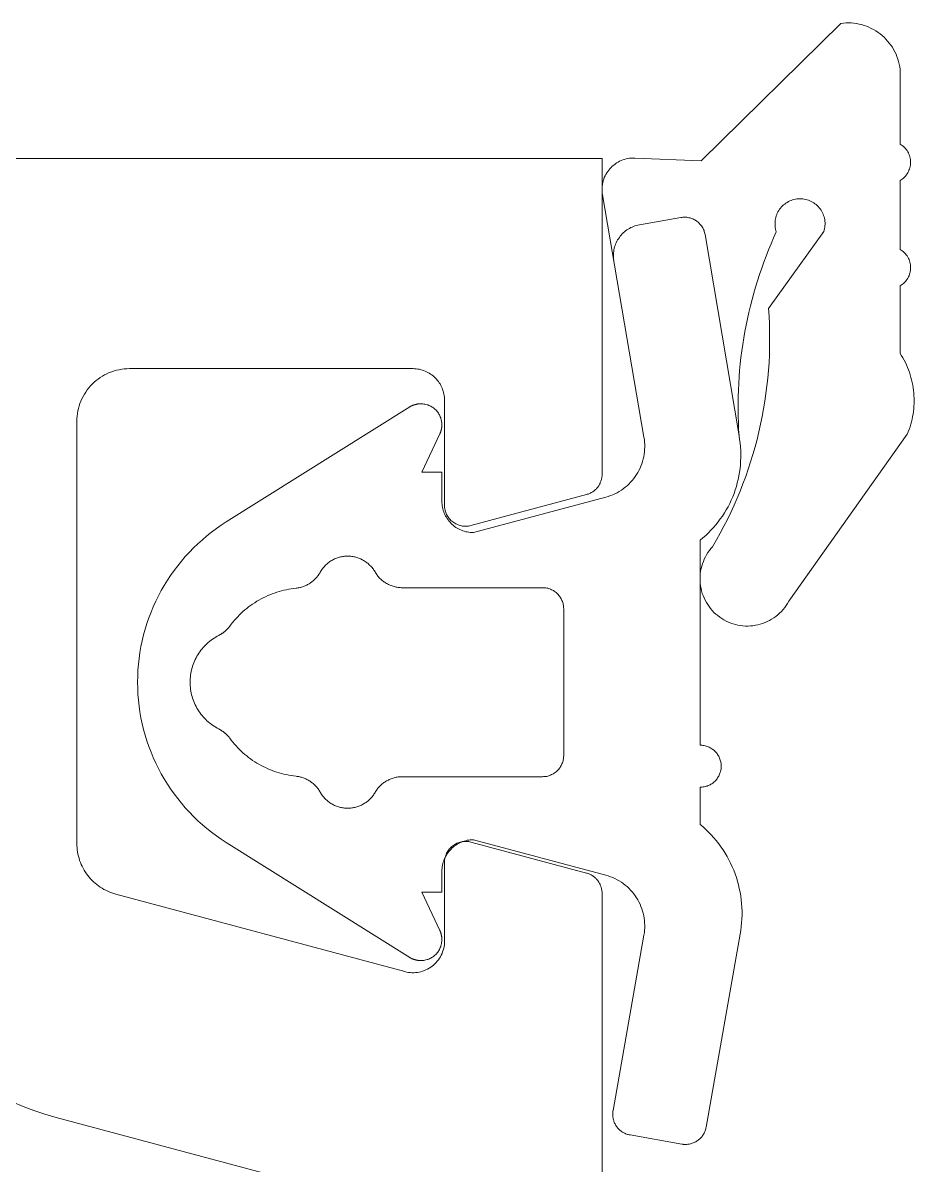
# Model space of a CAD drawing. Header units: metres. Extents: x 1838950 to 1842843, y 5171318 to 5174224.
# Drawn here: x 1841251.08089 to 1841251.08938, y 5171396.36591 to 5171396.37678 of the extents above; entities that cross this region are included whole.
import ezdxf

# ---------------------------------------------------------------- set-up
doc = ezdxf.new("R2010")
doc.units = ezdxf.units.M
doc.header["$LTSCALE"] = 0.0254
doc.layers.add('00 CHAZAL Coupe A.5', color=7, linetype='Continuous', lineweight=18)

# ---------------------------------------------------------------- blocks, each defined once
blk = doc.blocks.new('Groupe-1802-1')
at = {"layer": '00 CHAZAL Coupe A.5', "color": 9, "linetype": 'Continuous', "lineweight": 5, "true_color": 0xbbbbbb, "flags": 128}
for points in [[(1841251.088515, 5171396.374794), (1841251.08799, 5171396.374062), (1841251.087994, 5171396.373988), (1841251.087998, 5171396.373914), (1841251.088, 5171396.37384), (1841251.088, 5171396.373766), (1841251.087999, 5171396.373692), (1841251.087997, 5171396.373618), (1841251.087994, 5171396.373544), (1841251.087988, 5171396.373471), (1841251.087982, 5171396.373397), (1841251.087974, 5171396.373323), (1841251.087965, 5171396.37325), (1841251.087954, 5171396.373177), (1841251.087942, 5171396.373104), (1841251.087929, 5171396.373031), (1841251.087914, 5171396.372959), (1841251.087898, 5171396.372887), (1841251.08788, 5171396.372815), (1841251.087861, 5171396.372743), (1841251.087841, 5171396.372672), (1841251.087819, 5171396.372601), (1841251.087796, 5171396.372531), (1841251.087772, 5171396.372461), (1841251.087746, 5171396.372392), (1841251.087719, 5171396.372323), (1841251.087691, 5171396.372255), (1841251.087661, 5171396.372187), (1841251.08763, 5171396.37212), (1841251.087598, 5171396.372053), (1841251.087565, 5171396.371987), (1841251.08753, 5171396.371922), (1841251.087494, 5171396.371857), (1841251.087457, 5171396.371793), (1841251.087441, 5171396.371775), (1841251.087426, 5171396.371757), (1841251.087413, 5171396.371737), (1841251.0874, 5171396.371717), (1841251.087388, 5171396.371696), (1841251.087378, 5171396.371675), (1841251.087369, 5171396.371653), (1841251.08736, 5171396.371631), (1841251.087353, 5171396.371608), (1841251.087348, 5171396.371585), (1841251.087343, 5171396.371561), (1841251.08734, 5171396.371538), (1841251.087338, 5171396.371514), (1841251.087337, 5171396.37149), (1841251.087338, 5171396.371466), (1841251.087339, 5171396.371442), (1841251.087342, 5171396.371419), (1841251.087347, 5171396.371395), (1841251.087352, 5171396.371372), (1841251.087359, 5171396.371349), (1841251.087367, 5171396.371327), (1841251.087376, 5171396.371305), (1841251.087386, 5171396.371283), (1841251.087398, 5171396.371262), (1841251.08741, 5171396.371242), (1841251.087424, 5171396.371223), (1841251.087438, 5171396.371204), (1841251.087454, 5171396.371186), (1841251.08747, 5171396.371168), (1841251.087488, 5171396.371152), (1841251.087506, 5171396.371137), (1841251.087525, 5171396.371122), (1841251.087544, 5171396.371109), (1841251.087565, 5171396.371097), (1841251.087586, 5171396.371085), (1841251.087607, 5171396.371075), (1841251.08763, 5171396.371066), (1841251.087652, 5171396.371059), (1841251.087675, 5171396.371052), (1841251.087698, 5171396.371047), (1841251.087722, 5171396.371043), (1841251.087745, 5171396.37104), (1841251.087769, 5171396.371038), (1841251.087793, 5171396.371038), (1841251.087817, 5171396.371039), (1841251.08784, 5171396.371041), (1841251.087864, 5171396.371045), (1841251.087887, 5171396.371049), (1841251.087911, 5171396.371055), (1841251.087933, 5171396.371062), (1841251.087956, 5171396.371071), (1841251.087977, 5171396.37108), (1841251.087999, 5171396.371091), (1841251.088019, 5171396.371103), (1841251.08804, 5171396.371115), (1841251.088059, 5171396.371129), (1841251.088077, 5171396.371144), (1841251.088095, 5171396.37116), (1841251.088112, 5171396.371177), (1841251.088128, 5171396.371194), (1841251.088143, 5171396.371213), (1841251.088157, 5171396.371232), (1841251.08817, 5171396.371252), (1841251.088182, 5171396.371273), (1841251.08931, 5171396.372863), (1841251.08932, 5171396.372887), (1841251.089329, 5171396.37291), (1841251.089337, 5171396.372934), (1841251.089344, 5171396.372958), (1841251.089351, 5171396.372982), (1841251.089356, 5171396.373007), (1841251.089361, 5171396.373031), (1841251.089366, 5171396.373056), (1841251.089369, 5171396.373081), (1841251.089372, 5171396.373106), (1841251.089374, 5171396.373131), (1841251.089375, 5171396.373156), (1841251.089376, 5171396.373181), (1841251.089375, 5171396.373206), (1841251.089374, 5171396.373232), (1841251.089373, 5171396.373257), (1841251.08937, 5171396.373282), (1841251.089367, 5171396.373306), (1841251.089362, 5171396.373331), (1841251.089357, 5171396.373356), (1841251.089352, 5171396.37338), (1841251.089345, 5171396.373405), (1841251.089338, 5171396.373429), (1841251.08933, 5171396.373453), (1841251.089322, 5171396.373476), (1841251.089312, 5171396.3735), (1841251.089302, 5171396.373523), (1841251.089292, 5171396.373545), (1841251.08928, 5171396.373568), (1841251.089268, 5171396.37359), (1841251.089255, 5171396.373611), (1841251.089242, 5171396.373633), (1841251.089242, 5171396.374277), (1841251.089253, 5171396.374284), (1841251.089264, 5171396.374291), (1841251.089274, 5171396.374299), (1841251.089283, 5171396.374308), (1841251.089292, 5171396.374318), (1841251.0893, 5171396.374328), (1841251.089308, 5171396.374339), (1841251.089315, 5171396.37435), (1841251.089321, 5171396.374361), (1841251.089327, 5171396.374373), (1841251.089331, 5171396.374386), (1841251.089335, 5171396.374398), (1841251.089338, 5171396.374411), (1841251.08934, 5171396.374424), (1841251.089341, 5171396.374437), (1841251.089342, 5171396.37445), (1841251.089341, 5171396.374463), (1841251.08934, 5171396.374476), (1841251.089338, 5171396.374489), (1841251.089335, 5171396.374502), (1841251.089331, 5171396.374514), (1841251.089327, 5171396.374526), (1841251.089321, 5171396.374538), (1841251.089315, 5171396.37455), (1841251.089308, 5171396.374561), (1841251.0893, 5171396.374572), (1841251.089292, 5171396.374582), (1841251.089283, 5171396.374591), (1841251.089274, 5171396.3746), (1841251.089263, 5171396.374609), (1841251.089253, 5171396.374616), (1841251.089242, 5171396.374623), (1841251.089242, 5171396.375279), (1841251.089253, 5171396.375286), (1841251.089263, 5171396.375293), (1841251.089274, 5171396.375302), (1841251.089283, 5171396.375311), (1841251.089292, 5171396.37532), (1841251.0893, 5171396.37533), (1841251.089308, 5171396.375341), (1841251.089315, 5171396.375352), (1841251.089321, 5171396.375364), (1841251.089326, 5171396.375376), (1841251.089331, 5171396.375388), (1841251.089335, 5171396.3754), (1841251.089338, 5171396.375413), (1841251.08934, 5171396.375426), (1841251.089341, 5171396.375439), (1841251.089342, 5171396.375452), (1841251.089341, 5171396.375465), (1841251.08934, 5171396.375478), (1841251.089338, 5171396.375491), (1841251.089335, 5171396.375504), (1841251.089331, 5171396.375516), (1841251.089326, 5171396.375529), (1841251.089321, 5171396.375541), (1841251.089315, 5171396.375552), (1841251.089308, 5171396.375563), (1841251.0893, 5171396.375574), (1841251.089292, 5171396.375584), (1841251.089283, 5171396.375594), (1841251.089273, 5171396.375603), (1841251.089263, 5171396.375611), (1841251.089253, 5171396.375618), (1841251.089242, 5171396.375625), (1841251.089241, 5171396.376338), (1841251.089238, 5171396.376362), (1841251.089233, 5171396.376387), (1841251.089227, 5171396.376411), (1841251.08922, 5171396.376435), (1841251.089212, 5171396.376458), (1841251.089203, 5171396.376481), (1841251.089192, 5171396.376503), (1841251.08918, 5171396.376525), (1841251.089168, 5171396.376547), (1841251.089154, 5171396.376567), (1841251.089139, 5171396.376587), (1841251.089123, 5171396.376606), (1841251.089107, 5171396.376625), (1841251.089089, 5171396.376642), (1841251.089071, 5171396.376659), (1841251.089052, 5171396.376675), (1841251.089032, 5171396.376689), (1841251.089011, 5171396.376703), (1841251.08899, 5171396.376716), (1841251.088968, 5171396.376727), (1841251.088945, 5171396.376738), (1841251.088922, 5171396.376747), (1841251.088899, 5171396.376755), (1841251.088875, 5171396.376763), (1841251.088851, 5171396.376768), (1841251.088827, 5171396.376773), (1841251.088802, 5171396.376776), (1841251.088777, 5171396.376779), (1841251.088753, 5171396.37678), (1841251.088728, 5171396.376779), (1841251.088703, 5171396.376778), (1841251.088678, 5171396.376775), (1841251.087348, 5171396.375466), (1841251.086717, 5171396.375493), (1841251.0867, 5171396.375493), (1841251.086683, 5171396.375492), (1841251.086667, 5171396.375491), (1841251.08665, 5171396.375488), (1841251.086634, 5171396.375485), (1841251.086618, 5171396.37548), (1841251.086602, 5171396.375475), (1841251.086586, 5171396.375469), (1841251.086571, 5171396.375462), (1841251.086557, 5171396.375454), (1841251.086542, 5171396.375446), (1841251.086528, 5171396.375436), (1841251.086515, 5171396.375426), (1841251.086502, 5171396.375415), (1841251.08649, 5171396.375404), (1841251.086479, 5171396.375391), (1841251.086468, 5171396.375378), (1841251.086458, 5171396.375365), (1841251.086449, 5171396.375351), (1841251.086441, 5171396.375337), (1841251.086433, 5171396.375322), (1841251.086426, 5171396.375306), (1841251.086421, 5171396.375291), (1841251.086416, 5171396.375275), (1841251.086411, 5171396.375259), (1841251.086408, 5171396.375242), (1841251.086406, 5171396.375226), (1841251.086405, 5171396.375209), (1841251.086404, 5171396.375192), (1841251.086405, 5171396.375176), (1841251.086406, 5171396.375159), (1841251.086409, 5171396.375142), (1841251.086803, 5171396.372835), (1841251.086807, 5171396.372812), (1841251.086809, 5171396.372789), (1841251.086811, 5171396.372765), (1841251.086811, 5171396.372742), (1841251.08681, 5171396.372719), (1841251.086808, 5171396.372696), (1841251.086805, 5171396.372673), (1841251.086801, 5171396.37265), (1841251.086796, 5171396.372628), (1841251.08679, 5171396.372605), (1841251.086783, 5171396.372583), (1841251.086775, 5171396.372561), (1841251.086766, 5171396.37254), (1841251.086756, 5171396.372519), (1841251.086745, 5171396.372499), (1841251.086733, 5171396.372479), (1841251.08672, 5171396.37246), (1841251.086706, 5171396.372441), (1841251.086691, 5171396.372423), (1841251.086676, 5171396.372406), (1841251.08666, 5171396.372389), (1841251.086643, 5171396.372374), (1841251.086625, 5171396.372359), (1841251.086607, 5171396.372344), (1841251.086588, 5171396.372331), (1841251.086568, 5171396.372319), (1841251.086548, 5171396.372307), (1841251.086527, 5171396.372297), (1841251.086506, 5171396.372287), (1841251.086484, 5171396.372279), (1841251.086463, 5171396.372271), (1841251.08644, 5171396.372265), (1841251.085179, 5171396.371927), (1841251.085165, 5171396.371927), (1841251.08515, 5171396.371928), (1841251.085135, 5171396.37193), (1841251.085121, 5171396.371933), (1841251.085107, 5171396.371936), (1841251.085092, 5171396.37194), (1841251.085078, 5171396.371944), (1841251.085065, 5171396.37195), (1841251.085051, 5171396.371956), (1841251.085038, 5171396.371962), (1841251.085025, 5171396.37197), (1841251.085013, 5171396.371977), (1841251.085001, 5171396.371986), (1841251.084989, 5171396.371995), (1841251.084978, 5171396.372005), (1841251.084967, 5171396.372015), (1841251.084957, 5171396.372025), (1841251.084948, 5171396.372037), (1841251.084939, 5171396.372048), (1841251.08493, 5171396.37206), (1841251.084922, 5171396.372073), (1841251.084915, 5171396.372085), (1841251.084908, 5171396.372099), (1841251.084902, 5171396.372112), (1841251.084897, 5171396.372126), (1841251.084892, 5171396.37214), (1841251.084888, 5171396.372154), (1841251.084885, 5171396.372168), (1841251.084883, 5171396.372183), (1841251.084881, 5171396.372198), (1841251.08488, 5171396.372212), (1841251.084879, 5171396.372227), (1841251.084879, 5171396.372503), (1841251.08469, 5171396.372503), (1841251.084861, 5171396.372869), (1841251.084862, 5171396.372871), (1841251.084863, 5171396.372874), (1841251.084864, 5171396.372876), (1841251.084865, 5171396.372879), (1841251.084866, 5171396.372881), (1841251.084867, 5171396.372884), (1841251.084868, 5171396.372887), (1841251.084869, 5171396.372889), (1841251.08487, 5171396.372892), (1841251.084871, 5171396.372894), (1841251.084871, 5171396.372897), (1841251.084872, 5171396.3729), (1841251.084873, 5171396.372902), (1841251.084873, 5171396.372905), (1841251.084874, 5171396.372908), (1841251.084875, 5171396.37291), (1841251.084875, 5171396.372913), (1841251.084876, 5171396.372916), (1841251.084876, 5171396.372918), (1841251.084877, 5171396.372921), (1841251.084877, 5171396.372924), (1841251.084878, 5171396.372926), (1841251.084878, 5171396.372929), (1841251.084878, 5171396.372932), (1841251.084879, 5171396.372934), (1841251.084879, 5171396.372937), (1841251.084879, 5171396.37294), (1841251.084879, 5171396.372943), (1841251.084879, 5171396.372945), (1841251.084879, 5171396.372948), (1841251.084879, 5171396.372951), (1841251.084879, 5171396.372953), (1841251.084879, 5171396.372963), (1841251.084879, 5171396.372973), (1841251.084877, 5171396.372983), (1841251.084876, 5171396.372992), (1841251.084873, 5171396.373002), (1841251.084871, 5171396.373012), (1841251.084868, 5171396.373021), (1841251.084864, 5171396.37303), (1841251.08486, 5171396.373039), (1841251.084856, 5171396.373048), (1841251.084851, 5171396.373056), (1841251.084846, 5171396.373065), (1841251.08484, 5171396.373073), (1841251.084834, 5171396.37308), (1841251.084828, 5171396.373088), (1841251.084821, 5171396.373095), (1841251.084814, 5171396.373102), (1841251.084806, 5171396.373108), (1841251.084799, 5171396.373114), (1841251.084791, 5171396.37312), (1841251.084782, 5171396.373125), (1841251.084774, 5171396.37313), (1841251.084765, 5171396.373134), (1841251.084756, 5171396.373138), (1841251.084747, 5171396.373142), (1841251.084738, 5171396.373145), (1841251.084728, 5171396.373147), (1841251.084718, 5171396.37315), (1841251.084709, 5171396.373151), (1841251.084699, 5171396.373153), (1841251.084689, 5171396.373153), (1841251.084679, 5171396.373153), (1841251.084676, 5171396.373153), (1841251.084672, 5171396.373153), (1841251.084669, 5171396.373153), (1841251.084665, 5171396.373153), (1841251.084662, 5171396.373153), (1841251.084659, 5171396.373152), (1841251.084655, 5171396.373152), (1841251.084652, 5171396.373152), (1841251.084648, 5171396.373151), (1841251.084645, 5171396.37315), (1841251.084641, 5171396.37315), (1841251.084638, 5171396.373149), (1841251.084634, 5171396.373148), (1841251.084631, 5171396.373148), (1841251.084628, 5171396.373147), (1841251.084624, 5171396.373146), (1841251.084621, 5171396.373145), (1841251.084618, 5171396.373144), (1841251.084614, 5171396.373143), (1841251.084611, 5171396.373141), (1841251.084608, 5171396.37314), (1841251.084604, 5171396.373139), (1841251.084601, 5171396.373138), (1841251.084598, 5171396.373136), (1841251.084595, 5171396.373135), (1841251.084592, 5171396.373133), (1841251.084588, 5171396.373132), (1841251.084585, 5171396.37313), (1841251.084582, 5171396.373128), (1841251.084579, 5171396.373127), (1841251.084576, 5171396.373125), (1841251.084573, 5171396.373123), (1841251.082827, 5171396.372029), (1841251.082779, 5171396.371998), (1841251.082733, 5171396.371965), (1841251.082687, 5171396.371931), (1841251.082642, 5171396.371896), (1841251.082599, 5171396.371859), (1841251.082557, 5171396.371821), (1841251.082516, 5171396.371782), (1841251.082476, 5171396.371741), (1841251.082437, 5171396.371699), (1841251.0824, 5171396.371656), (1841251.082365, 5171396.371612), (1841251.08233, 5171396.371566), (1841251.082297, 5171396.37152), (1841251.082266, 5171396.371473), (1841251.082236, 5171396.371424), (1841251.082208, 5171396.371375), (1841251.082181, 5171396.371325), (1841251.082156, 5171396.371274), (1841251.082132, 5171396.371222), (1841251.082111, 5171396.37117), (1841251.08209, 5171396.371116), (1841251.082072, 5171396.371063), (1841251.082055, 5171396.371008), (1841251.08204, 5171396.370953), (1841251.082027, 5171396.370898), (1841251.082015, 5171396.370842), (1841251.082005, 5171396.370786), (1841251.081997, 5171396.37073), (1841251.081991, 5171396.370674), (1841251.081986, 5171396.370617), (1841251.081984, 5171396.37056), (1841251.081983, 5171396.370503), (1841251.081984, 5171396.370446), (1841251.081986, 5171396.37039), (1841251.081991, 5171396.370333), (1841251.081997, 5171396.370276), (1841251.082005, 5171396.37022), (1841251.082015, 5171396.370164), (1841251.082027, 5171396.370108), (1841251.08204, 5171396.370053), (1841251.082055, 5171396.369998), (1841251.082072, 5171396.369944), (1841251.08209, 5171396.36989), (1841251.082111, 5171396.369837), (1841251.082132, 5171396.369785), (1841251.082156, 5171396.369733), (1841251.082181, 5171396.369682), (1841251.082208, 5171396.369632), (1841251.082236, 5171396.369582), (1841251.082266, 5171396.369534), (1841251.082297, 5171396.369487), (1841251.08233, 5171396.36944), (1841251.082365, 5171396.369395), (1841251.0824, 5171396.369351), (1841251.082437, 5171396.369307), (1841251.082476, 5171396.369266), (1841251.082516, 5171396.369225), (1841251.082557, 5171396.369185), (1841251.082599, 5171396.369147), (1841251.082642, 5171396.369111), (1841251.082687, 5171396.369075), (1841251.082733, 5171396.369041), (1841251.082779, 5171396.369009), (1841251.082827, 5171396.368978), (1841251.084573, 5171396.367884), (1841251.084576, 5171396.367882), (1841251.084579, 5171396.36788), (1841251.084582, 5171396.367878), (1841251.084585, 5171396.367877), (1841251.084588, 5171396.367875), (1841251.084592, 5171396.367873), (1841251.084595, 5171396.367872), (1841251.084598, 5171396.367871), (1841251.084601, 5171396.367869), (1841251.084604, 5171396.367868), (1841251.084608, 5171396.367867), (1841251.084611, 5171396.367865), (1841251.084614, 5171396.367864), (1841251.084618, 5171396.367863), (1841251.084621, 5171396.367862), (1841251.084624, 5171396.367861), (1841251.084628, 5171396.36786), (1841251.084631, 5171396.367859), (1841251.084634, 5171396.367858), (1841251.084638, 5171396.367858), (1841251.084641, 5171396.367857), (1841251.084645, 5171396.367856), (1841251.084648, 5171396.367856), (1841251.084652, 5171396.367855), (1841251.084655, 5171396.367855), (1841251.084659, 5171396.367854), (1841251.084662, 5171396.367854), (1841251.084665, 5171396.367854), (1841251.084669, 5171396.367853), (1841251.084672, 5171396.367853), (1841251.084676, 5171396.367853), (1841251.084679, 5171396.367853), (1841251.084689, 5171396.367853), (1841251.084699, 5171396.367854), (1841251.084709, 5171396.367855), (1841251.084718, 5171396.367857), (1841251.084728, 5171396.367859), (1841251.084738, 5171396.367862), (1841251.084747, 5171396.367865), (1841251.084756, 5171396.367868), (1841251.084765, 5171396.367872), (1841251.084774, 5171396.367877), (1841251.084782, 5171396.367882), (1841251.084791, 5171396.367887), (1841251.084799, 5171396.367893), (1841251.084806, 5171396.367899), (1841251.084814, 5171396.367905), (1841251.084821, 5171396.367912), (1841251.084828, 5171396.367919), (1841251.084834, 5171396.367926), (1841251.08484, 5171396.367934), (1841251.084846, 5171396.367942), (1841251.084851, 5171396.36795), (1841251.084856, 5171396.367959), (1841251.08486, 5171396.367968), (1841251.084864, 5171396.367977), (1841251.084868, 5171396.367986), (1841251.084871, 5171396.367995), (1841251.084873, 5171396.368005), (1841251.084876, 5171396.368014), (1841251.084877, 5171396.368024), (1841251.084879, 5171396.368034), (1841251.084879, 5171396.368043), (1841251.084879, 5171396.368053), (1841251.084879, 5171396.368056), (1841251.084879, 5171396.368059), (1841251.084879, 5171396.368061), (1841251.084879, 5171396.368064), (1841251.084879, 5171396.368067), (1841251.084879, 5171396.36807), (1841251.084879, 5171396.368072), (1841251.084878, 5171396.368075), (1841251.084878, 5171396.368078), (1841251.084878, 5171396.36808), (1841251.084877, 5171396.368083), (1841251.084877, 5171396.368086), (1841251.084876, 5171396.368088), (1841251.084876, 5171396.368091), (1841251.084875, 5171396.368094), (1841251.084875, 5171396.368096), (1841251.084874, 5171396.368099), (1841251.084873, 5171396.368102), (1841251.084873, 5171396.368104), (1841251.084872, 5171396.368107), (1841251.084871, 5171396.36811), (1841251.084871, 5171396.368112), (1841251.08487, 5171396.368115), (1841251.084869, 5171396.368117), (1841251.084868, 5171396.36812), (1841251.084867, 5171396.368123), (1841251.084866, 5171396.368125), (1841251.084865, 5171396.368128), (1841251.084864, 5171396.36813), (1841251.084863, 5171396.368133), (1841251.084862, 5171396.368135), (1841251.084861, 5171396.368138), (1841251.08469, 5171396.368503), (1841251.084879, 5171396.368503), (1841251.084879, 5171396.368703), (1841251.08488, 5171396.368718), (1841251.084881, 5171396.368733), (1841251.084883, 5171396.368747), (1841251.084885, 5171396.368762), (1841251.084888, 5171396.368776), (1841251.084892, 5171396.36879), (1841251.084897, 5171396.368804), (1841251.084902, 5171396.368818), (1841251.084908, 5171396.368832), (1841251.084915, 5171396.368845), (1841251.084922, 5171396.368858), (1841251.08493, 5171396.36887), (1841251.084939, 5171396.368882), (1841251.084948, 5171396.368894), (1841251.084957, 5171396.368905), (1841251.084967, 5171396.368915), (1841251.084978, 5171396.368926), (1841251.084989, 5171396.368935), (1841251.085001, 5171396.368944), (1841251.085013, 5171396.368953), (1841251.085025, 5171396.368961), (1841251.085038, 5171396.368968), (1841251.085051, 5171396.368975), (1841251.085065, 5171396.36898), (1841251.085078, 5171396.368986), (1841251.085092, 5171396.36899), (1841251.085107, 5171396.368994), (1841251.085121, 5171396.368998), (1841251.085135, 5171396.369), (1841251.08515, 5171396.369002), (1841251.085165, 5171396.369003), (1841251.085179, 5171396.369003), (1841251.08644, 5171396.368665), (1841251.086463, 5171396.368659), (1841251.086484, 5171396.368651), (1841251.086506, 5171396.368643), (1841251.086527, 5171396.368633), (1841251.086548, 5171396.368623), (1841251.086568, 5171396.368611), (1841251.086588, 5171396.368599), (1841251.086607, 5171396.368586), (1841251.086625, 5171396.368572), (1841251.086643, 5171396.368557), (1841251.08666, 5171396.368541), (1841251.086676, 5171396.368524), (1841251.086691, 5171396.368507), (1841251.086706, 5171396.368489), (1841251.08672, 5171396.36847), (1841251.086733, 5171396.368451), (1841251.086745, 5171396.368431), (1841251.086756, 5171396.368411), (1841251.086766, 5171396.36839), (1841251.086775, 5171396.368369), (1841251.086783, 5171396.368347), (1841251.08679, 5171396.368325), (1841251.086796, 5171396.368303), (1841251.086801, 5171396.36828), (1841251.086805, 5171396.368257), (1841251.086808, 5171396.368234), (1841251.08681, 5171396.368211), (1841251.086811, 5171396.368188), (1841251.086811, 5171396.368165), (1841251.086809, 5171396.368142), (1841251.086807, 5171396.368119), (1841251.086803, 5171396.368096), (1841251.086509, 5171396.366425), (1841251.086509, 5171396.366424), (1841251.086508, 5171396.366423), (1841251.086508, 5171396.366422), (1841251.086508, 5171396.366421), (1841251.086508, 5171396.36642), (1841251.086508, 5171396.366418), (1841251.086508, 5171396.366417), (1841251.086507, 5171396.366416), (1841251.086507, 5171396.366415), (1841251.086507, 5171396.366414), (1841251.086507, 5171396.366413), (1841251.086507, 5171396.366412), (1841251.086507, 5171396.366411), (1841251.086507, 5171396.36641), (1841251.086507, 5171396.366409), (1841251.086506, 5171396.366408), (1841251.086506, 5171396.366407), (1841251.086506, 5171396.366405), (1841251.086506, 5171396.366404), (1841251.086506, 5171396.366403), (1841251.086506, 5171396.366402), (1841251.086506, 5171396.366401), (1841251.086506, 5171396.3664), (1841251.086506, 5171396.366399), (1841251.086506, 5171396.366398), (1841251.086506, 5171396.366397), (1841251.086506, 5171396.366396), (1841251.086506, 5171396.366395), (1841251.086506, 5171396.366393), (1841251.086506, 5171396.366392), (1841251.086506, 5171396.366391), (1841251.086506, 5171396.36639), (1841251.086506, 5171396.366381), (1841251.086506, 5171396.366373), (1841251.086507, 5171396.366364), (1841251.086509, 5171396.366355), (1841251.08651, 5171396.366347), (1841251.086512, 5171396.366338), (1841251.086515, 5171396.36633), (1841251.086518, 5171396.366322), (1841251.086521, 5171396.366314), (1841251.086524, 5171396.366306), (1841251.086528, 5171396.366298), (1841251.086532, 5171396.36629), (1841251.086537, 5171396.366283), (1841251.086542, 5171396.366275), (1841251.086547, 5171396.366268), (1841251.086552, 5171396.366262), (1841251.086558, 5171396.366255), (1841251.086564, 5171396.366249), (1841251.086571, 5171396.366243), (1841251.086577, 5171396.366237), (1841251.086584, 5171396.366231), (1841251.086591, 5171396.366226), (1841251.086598, 5171396.366221), (1841251.086606, 5171396.366217), (1841251.086613, 5171396.366213), (1841251.086621, 5171396.366209), (1841251.086629, 5171396.366205), (1841251.086637, 5171396.366202), (1841251.086646, 5171396.366199), (1841251.086654, 5171396.366197), (1841251.086662, 5171396.366195), (1841251.086671, 5171396.366193), (1841251.087163, 5171396.366106), (1841251.087164, 5171396.366106), (1841251.087165, 5171396.366106), (1841251.087166, 5171396.366106), (1841251.087167, 5171396.366106), (1841251.087168, 5171396.366106), (1841251.087169, 5171396.366105), (1841251.08717, 5171396.366105), (1841251.087171, 5171396.366105), (1841251.087172, 5171396.366105), (1841251.087173, 5171396.366105), (1841251.087174, 5171396.366105), (1841251.087175, 5171396.366105), (1841251.087176, 5171396.366105), (1841251.087177, 5171396.366104), (1841251.087177, 5171396.366104), (1841251.087178, 5171396.366104), (1841251.087179, 5171396.366104), (1841251.08718, 5171396.366104), (1841251.087181, 5171396.366104), (1841251.087182, 5171396.366104), (1841251.087183, 5171396.366104), (1841251.087184, 5171396.366104), (1841251.087185, 5171396.366104), (1841251.087186, 5171396.366104), (1841251.087187, 5171396.366104), (1841251.087188, 5171396.366104), (1841251.087189, 5171396.366104), (1841251.08719, 5171396.366103), (1841251.087191, 5171396.366103), (1841251.087192, 5171396.366103), (1841251.087193, 5171396.366103), (1841251.087193, 5171396.366103), (1841251.087202, 5171396.366103), (1841251.087211, 5171396.366104), (1841251.08722, 5171396.366105), (1841251.087229, 5171396.366106), (1841251.087238, 5171396.366107), (1841251.087246, 5171396.366109), (1841251.087255, 5171396.366111), (1841251.087263, 5171396.366114), (1841251.087272, 5171396.366117), (1841251.08728, 5171396.366121), (1841251.087288, 5171396.366125), (1841251.087296, 5171396.366129), (1841251.087303, 5171396.366133), (1841251.087311, 5171396.366138), (1841251.087318, 5171396.366143), (1841251.087325, 5171396.366149), (1841251.087332, 5171396.366154), (1841251.087338, 5171396.36616), (1841251.087344, 5171396.366167), (1841251.08735, 5171396.366173), (1841251.087356, 5171396.36618), (1841251.087361, 5171396.366187), (1841251.087366, 5171396.366195), (1841251.087371, 5171396.366202), (1841251.087375, 5171396.36621), (1841251.087379, 5171396.366218), (1841251.087383, 5171396.366226), (1841251.087386, 5171396.366234), (1841251.087389, 5171396.366243), (1841251.087391, 5171396.366251), (1841251.087393, 5171396.36626), (1841251.087395, 5171396.366269), (1841251.087719, 5171396.368105), (1841251.087725, 5171396.368141), (1841251.08773, 5171396.368177), (1841251.087733, 5171396.368214), (1841251.087736, 5171396.36825), (1841251.087737, 5171396.368286), (1841251.087737, 5171396.368323), (1841251.087736, 5171396.368359), (1841251.087733, 5171396.368396), (1841251.087729, 5171396.368432), (1841251.087725, 5171396.368468), (1841251.087719, 5171396.368504), (1841251.087711, 5171396.36854), (1841251.087703, 5171396.368575), (1841251.087693, 5171396.36861), (1841251.087683, 5171396.368645), (1841251.087671, 5171396.368679), (1841251.087658, 5171396.368713), (1841251.087643, 5171396.368747), (1841251.087628, 5171396.36878), (1841251.087612, 5171396.368813), (1841251.087594, 5171396.368845), (1841251.087576, 5171396.368876), (1841251.087557, 5171396.368907), (1841251.087536, 5171396.368937), (1841251.087515, 5171396.368966), (1841251.087492, 5171396.368995), (1841251.087469, 5171396.369023), (1841251.087444, 5171396.36905), (1841251.087419, 5171396.369077), (1841251.087393, 5171396.369102), (1841251.087366, 5171396.369127), (1841251.087339, 5171396.36915), (1841251.087339, 5171396.369504), (1841251.087348, 5171396.369504), (1841251.087358, 5171396.369504), (1841251.087368, 5171396.369506), (1841251.087378, 5171396.369507), (1841251.087387, 5171396.36951), (1841251.087397, 5171396.369512), (1841251.087406, 5171396.369515), (1841251.087415, 5171396.369519), (1841251.087424, 5171396.369523), (1841251.087433, 5171396.369527), (1841251.087441, 5171396.369532), (1841251.08745, 5171396.369537), (1841251.087458, 5171396.369543), (1841251.087466, 5171396.369549), (1841251.087473, 5171396.369555), (1841251.08748, 5171396.369562), (1841251.087487, 5171396.369569), (1841251.087493, 5171396.369577), (1841251.087499, 5171396.369584), (1841251.087505, 5171396.369592), (1841251.08751, 5171396.369601), (1841251.087515, 5171396.369609), (1841251.087519, 5171396.369618), (1841251.087523, 5171396.369627), (1841251.087527, 5171396.369636), (1841251.08753, 5171396.369645), (1841251.087533, 5171396.369655), (1841251.087535, 5171396.369665), (1841251.087537, 5171396.369674), (1841251.087538, 5171396.369684), (1841251.087538, 5171396.369694), (1841251.087539, 5171396.369704), (1841251.087538, 5171396.369713), (1841251.087538, 5171396.369723), (1841251.087537, 5171396.369733), (1841251.087535, 5171396.369743), (1841251.087533, 5171396.369752), (1841251.08753, 5171396.369762), (1841251.087527, 5171396.369771), (1841251.087523, 5171396.36978), (1841251.087519, 5171396.369789), (1841251.087515, 5171396.369798), (1841251.08751, 5171396.369806), (1841251.087505, 5171396.369815), (1841251.087499, 5171396.369823), (1841251.087493, 5171396.36983), (1841251.087487, 5171396.369838), (1841251.08748, 5171396.369845), (1841251.087473, 5171396.369852), (1841251.087466, 5171396.369858), (1841251.087458, 5171396.369864), (1841251.08745, 5171396.36987), (1841251.087441, 5171396.369875), (1841251.087433, 5171396.36988), (1841251.087424, 5171396.369884), (1841251.087415, 5171396.369888), (1841251.087406, 5171396.369892), (1841251.087397, 5171396.369895), (1841251.087387, 5171396.369898), (1841251.087378, 5171396.3699), (1841251.087368, 5171396.369901), (1841251.087358, 5171396.369903), (1841251.087348, 5171396.369903), (1841251.087339, 5171396.369904), (1841251.087339, 5171396.371856), (1841251.087365, 5171396.371878), (1841251.087392, 5171396.371901), (1841251.087417, 5171396.371925), (1841251.087441, 5171396.37195), (1841251.087465, 5171396.371976), (1841251.087487, 5171396.372002), (1841251.087509, 5171396.372029), (1841251.08753, 5171396.372057), (1841251.08755, 5171396.372085), (1841251.087569, 5171396.372114), (1841251.087587, 5171396.372144), (1841251.087604, 5171396.372174), (1841251.08762, 5171396.372205), (1841251.087635, 5171396.372237), (1841251.087648, 5171396.372269), (1841251.087661, 5171396.372301), (1841251.087673, 5171396.372334), (1841251.087683, 5171396.372367), (1841251.087692, 5171396.3724), (1841251.087701, 5171396.372434), (1841251.087708, 5171396.372468), (1841251.087714, 5171396.372502), (1841251.087718, 5171396.372537), (1841251.087722, 5171396.372571), (1841251.087724, 5171396.372606), (1841251.087726, 5171396.372641), (1841251.087726, 5171396.372676), (1841251.087725, 5171396.37271), (1841251.087722, 5171396.372745), (1841251.087719, 5171396.37278), (1841251.087714, 5171396.372814), (1841251.087709, 5171396.372848), (1841251.087705, 5171396.37291), (1841251.087702, 5171396.372973), (1841251.0877, 5171396.373035), (1841251.087699, 5171396.373097), (1841251.087699, 5171396.37316), (1841251.0877, 5171396.373222), (1841251.087703, 5171396.373284), (1841251.087706, 5171396.373346), (1841251.087709, 5171396.373409), (1841251.087714, 5171396.373471), (1841251.08772, 5171396.373533), (1841251.087727, 5171396.373595), (1841251.087735, 5171396.373657), (1841251.087744, 5171396.373718), (1841251.087754, 5171396.37378), (1841251.087764, 5171396.373841), (1841251.087776, 5171396.373902), (1841251.087789, 5171396.373963), (1841251.087802, 5171396.374024), (1841251.087817, 5171396.374085), (1841251.087832, 5171396.374145), (1841251.087849, 5171396.374205), (1841251.087866, 5171396.374265), (1841251.087884, 5171396.374325), (1841251.087903, 5171396.374384), (1841251.087924, 5171396.374443), (1841251.087945, 5171396.374502), (1841251.087967, 5171396.37456), (1841251.087989, 5171396.374618), (1841251.088013, 5171396.374676), (1841251.088038, 5171396.374733), (1841251.088063, 5171396.37479), (1841251.088059, 5171396.374803), (1841251.088056, 5171396.374817), (1841251.088053, 5171396.374831), (1841251.088052, 5171396.374845), (1841251.088051, 5171396.374859), (1841251.088051, 5171396.374873), (1841251.088051, 5171396.374887), (1841251.088053, 5171396.374901), (1841251.088055, 5171396.374915), (1841251.088059, 5171396.374928), (1841251.088063, 5171396.374942), (1841251.088067, 5171396.374955), (1841251.088073, 5171396.374968), (1841251.088079, 5171396.374981), (1841251.088086, 5171396.374993), (1841251.088094, 5171396.375005), (1841251.088103, 5171396.375016), (1841251.088112, 5171396.375027), (1841251.088122, 5171396.375037), (1841251.088132, 5171396.375046), (1841251.088143, 5171396.375055), (1841251.088154, 5171396.375064), (1841251.088166, 5171396.375071), (1841251.088178, 5171396.375078), (1841251.088191, 5171396.375084), (1841251.088204, 5171396.37509), (1841251.088217, 5171396.375094), (1841251.088231, 5171396.375098), (1841251.088245, 5171396.375101), (1841251.088258, 5171396.375103), (1841251.088272, 5171396.375105), (1841251.088287, 5171396.375105), (1841251.088301, 5171396.375105), (1841251.088315, 5171396.375104), (1841251.088329, 5171396.375102), (1841251.088342, 5171396.375099), (1841251.088356, 5171396.375096), (1841251.088369, 5171396.375091), (1841251.088383, 5171396.375086), (1841251.088395, 5171396.37508), (1841251.088408, 5171396.375073), (1841251.08842, 5171396.375066), (1841251.088431, 5171396.375058), (1841251.088442, 5171396.375049), (1841251.088453, 5171396.37504), (1841251.088463, 5171396.37503), (1841251.088472, 5171396.375019), (1841251.088481, 5171396.375008), (1841251.088489, 5171396.374997), (1841251.088496, 5171396.374984), (1841251.088503, 5171396.374972), (1841251.088508, 5171396.374959), (1841251.088513, 5171396.374946), (1841251.088518, 5171396.374933), (1841251.088521, 5171396.374919), (1841251.088524, 5171396.374905), (1841251.088526, 5171396.374891), (1841251.088527, 5171396.374877), (1841251.088527, 5171396.374863), (1841251.088526, 5171396.374849), (1841251.088525, 5171396.374835), (1841251.088523, 5171396.374821), (1841251.088519, 5171396.374807), (1841251.088515, 5171396.374794)], [(1841251.082756, 5171396.370949), (1841251.082759, 5171396.370951), (1841251.082763, 5171396.370953), (1841251.082767, 5171396.370955), (1841251.082771, 5171396.370957), (1841251.082775, 5171396.370959), (1841251.082778, 5171396.370962), (1841251.082782, 5171396.370964), (1841251.082786, 5171396.370966), (1841251.082789, 5171396.370969), (1841251.082793, 5171396.370971), (1841251.082796, 5171396.370974), (1841251.0828, 5171396.370976), (1841251.082803, 5171396.370979), (1841251.082807, 5171396.370982), (1841251.08281, 5171396.370984), (1841251.082813, 5171396.370987), (1841251.082817, 5171396.37099), (1841251.08282, 5171396.370993), (1841251.082823, 5171396.370996), (1841251.082826, 5171396.370999), (1841251.082829, 5171396.371002), (1841251.082832, 5171396.371005), (1841251.082835, 5171396.371008), (1841251.082838, 5171396.371011), (1841251.082841, 5171396.371014), (1841251.082844, 5171396.371018), (1841251.082847, 5171396.371021), (1841251.08285, 5171396.371024), (1841251.082853, 5171396.371028), (1841251.082855, 5171396.371031), (1841251.082858, 5171396.371034), (1841251.082861, 5171396.371038), (1841251.082875, 5171396.371056), (1841251.082889, 5171396.371075), (1841251.082904, 5171396.371093), (1841251.08292, 5171396.37111), (1841251.082936, 5171396.371127), (1841251.082952, 5171396.371144), (1841251.082969, 5171396.37116), (1841251.082986, 5171396.371176), (1841251.083004, 5171396.371191), (1841251.083022, 5171396.371206), (1841251.08304, 5171396.37122), (1841251.083059, 5171396.371234), (1841251.083078, 5171396.371247), (1841251.083098, 5171396.37126), (1841251.083118, 5171396.371273), (1841251.083138, 5171396.371284), (1841251.083158, 5171396.371296), (1841251.083179, 5171396.371307), (1841251.0832, 5171396.371317), (1841251.083221, 5171396.371327), (1841251.083243, 5171396.371336), (1841251.083264, 5171396.371344), (1841251.083286, 5171396.371352), (1841251.083308, 5171396.37136), (1841251.083331, 5171396.371367), (1841251.083353, 5171396.371373), (1841251.083376, 5171396.371379), (1841251.083399, 5171396.371384), (1841251.083421, 5171396.371388), (1841251.083444, 5171396.371392), (1841251.083468, 5171396.371396), (1841251.083491, 5171396.371398), (1841251.0835, 5171396.371399), (1841251.083509, 5171396.371401), (1841251.083517, 5171396.371402), (1841251.083526, 5171396.371404), (1841251.083535, 5171396.371406), (1841251.083543, 5171396.371409), (1841251.083552, 5171396.371411), (1841251.08356, 5171396.371414), (1841251.083569, 5171396.371417), (1841251.083577, 5171396.371421), (1841251.083585, 5171396.371424), (1841251.083593, 5171396.371428), (1841251.083601, 5171396.371432), (1841251.083609, 5171396.371437), (1841251.083617, 5171396.371441), (1841251.083624, 5171396.371446), (1841251.083632, 5171396.371451), (1841251.083639, 5171396.371456), (1841251.083646, 5171396.371462), (1841251.083653, 5171396.371468), (1841251.08366, 5171396.371473), (1841251.083666, 5171396.37148), (1841251.083673, 5171396.371486), (1841251.083679, 5171396.371492), (1841251.083685, 5171396.371499), (1841251.083691, 5171396.371506), (1841251.083696, 5171396.371513), (1841251.083702, 5171396.37152), (1841251.083707, 5171396.371527), (1841251.083712, 5171396.371535), (1841251.083717, 5171396.371542), (1841251.083721, 5171396.37155), (1841251.083726, 5171396.371559), (1841251.083731, 5171396.371567), (1841251.083737, 5171396.371575), (1841251.083743, 5171396.371583), (1841251.083749, 5171396.371591), (1841251.083755, 5171396.371599), (1841251.083762, 5171396.371606), (1841251.083769, 5171396.371613), (1841251.083776, 5171396.37162), (1841251.083783, 5171396.371627), (1841251.083791, 5171396.371634), (1841251.083798, 5171396.37164), (1841251.083806, 5171396.371646), (1841251.083814, 5171396.371652), (1841251.083823, 5171396.371657), (1841251.083831, 5171396.371662), (1841251.08384, 5171396.371667), (1841251.083849, 5171396.371672), (1841251.083858, 5171396.371676), (1841251.083867, 5171396.37168), (1841251.083876, 5171396.371684), (1841251.083885, 5171396.371687), (1841251.083895, 5171396.37169), (1841251.083904, 5171396.371693), (1841251.083914, 5171396.371695), (1841251.083924, 5171396.371697), (1841251.083933, 5171396.371699), (1841251.083943, 5171396.371701), (1841251.083953, 5171396.371702), (1841251.083963, 5171396.371703), (1841251.083973, 5171396.371703), (1841251.083983, 5171396.371703), (1841251.083993, 5171396.371703), (1841251.084002, 5171396.371703), (1841251.084012, 5171396.371702), (1841251.084022, 5171396.371701), (1841251.084032, 5171396.371699), (1841251.084041, 5171396.371698), (1841251.084051, 5171396.371695), (1841251.08406, 5171396.371693), (1841251.08407, 5171396.37169), (1841251.084079, 5171396.371687), (1841251.084088, 5171396.371684), (1841251.084098, 5171396.37168), (1841251.084107, 5171396.371677), (1841251.084115, 5171396.371672), (1841251.084124, 5171396.371668), (1841251.084133, 5171396.371663), (1841251.084141, 5171396.371658), (1841251.084149, 5171396.371653), (1841251.084158, 5171396.371647), (1841251.084165, 5171396.371641), (1841251.084173, 5171396.371635), (1841251.084181, 5171396.371629), (1841251.084188, 5171396.371622), (1841251.084195, 5171396.371615), (1841251.084202, 5171396.371608), (1841251.084208, 5171396.371601), (1841251.084215, 5171396.371594), (1841251.084221, 5171396.371586), (1841251.084227, 5171396.371578), (1841251.084232, 5171396.37157), (1841251.084238, 5171396.371562), (1841251.084243, 5171396.371553), (1841251.084248, 5171396.371545), (1841251.084253, 5171396.371537), (1841251.084259, 5171396.371529), (1841251.084264, 5171396.371521), (1841251.08427, 5171396.371513), (1841251.084277, 5171396.371506), (1841251.084283, 5171396.371498), (1841251.08429, 5171396.371491), (1841251.084297, 5171396.371484), (1841251.084305, 5171396.371478), (1841251.084312, 5171396.371471), (1841251.08432, 5171396.371465), (1841251.084328, 5171396.371459), (1841251.084336, 5171396.371454), (1841251.084344, 5171396.371449), (1841251.084352, 5171396.371444), (1841251.084361, 5171396.371439), (1841251.08437, 5171396.371434), (1841251.084379, 5171396.37143), (1841251.084388, 5171396.371426), (1841251.084397, 5171396.371423), (1841251.084406, 5171396.371419), (1841251.084415, 5171396.371416), (1841251.084425, 5171396.371414), (1841251.084434, 5171396.371411), (1841251.084444, 5171396.371409), (1841251.084454, 5171396.371407), (1841251.084463, 5171396.371406), (1841251.084473, 5171396.371405), (1841251.084483, 5171396.371404), (1841251.084493, 5171396.371403), (1841251.084502, 5171396.371403), (1841251.085839, 5171396.371403), (1841251.085848, 5171396.371403), (1841251.085858, 5171396.371402), (1841251.085868, 5171396.371401), (1841251.085878, 5171396.371399), (1841251.085887, 5171396.371397), (1841251.085897, 5171396.371395), (1841251.085906, 5171396.371392), (1841251.085915, 5171396.371388), (1841251.085924, 5171396.371384), (1841251.085933, 5171396.37138), (1841251.085941, 5171396.371375), (1841251.08595, 5171396.37137), (1841251.085958, 5171396.371364), (1841251.085966, 5171396.371358), (1841251.085973, 5171396.371352), (1841251.08598, 5171396.371345), (1841251.085987, 5171396.371338), (1841251.085993, 5171396.37133), (1841251.085999, 5171396.371322), (1841251.086005, 5171396.371314), (1841251.08601, 5171396.371306), (1841251.086015, 5171396.371298), (1841251.086019, 5171396.371289), (1841251.086023, 5171396.37128), (1841251.086027, 5171396.371271), (1841251.08603, 5171396.371261), (1841251.086033, 5171396.371252), (1841251.086035, 5171396.371242), (1841251.086037, 5171396.371233), (1841251.086038, 5171396.371223), (1841251.086038, 5171396.371213), (1841251.086039, 5171396.371203), (1841251.086039, 5171396.369803), (1841251.086038, 5171396.369794), (1841251.086038, 5171396.369784), (1841251.086037, 5171396.369774), (1841251.086035, 5171396.369764), (1841251.086033, 5171396.369755), (1841251.08603, 5171396.369745), (1841251.086027, 5171396.369736), (1841251.086023, 5171396.369727), (1841251.086019, 5171396.369718), (1841251.086015, 5171396.369709), (1841251.08601, 5171396.3697), (1841251.086005, 5171396.369692), (1841251.085999, 5171396.369684), (1841251.085993, 5171396.369676), (1841251.085987, 5171396.369669), (1841251.08598, 5171396.369662), (1841251.085973, 5171396.369655), (1841251.085966, 5171396.369649), (1841251.085958, 5171396.369643), (1841251.08595, 5171396.369637), (1841251.085941, 5171396.369632), (1841251.085933, 5171396.369627), (1841251.085924, 5171396.369623), (1841251.085915, 5171396.369619), (1841251.085906, 5171396.369615), (1841251.085897, 5171396.369612), (1841251.085887, 5171396.369609), (1841251.085878, 5171396.369607), (1841251.085868, 5171396.369605), (1841251.085858, 5171396.369604), (1841251.085848, 5171396.369604), (1841251.085839, 5171396.369603), (1841251.084502, 5171396.369603), (1841251.084493, 5171396.369603), (1841251.084483, 5171396.369603), (1841251.084473, 5171396.369602), (1841251.084463, 5171396.369601), (1841251.084454, 5171396.369599), (1841251.084444, 5171396.369598), (1841251.084434, 5171396.369595), (1841251.084425, 5171396.369593), (1841251.084415, 5171396.36959), (1841251.084406, 5171396.369587), (1841251.084397, 5171396.369584), (1841251.084388, 5171396.36958), (1841251.084379, 5171396.369577), (1841251.08437, 5171396.369572), (1841251.084361, 5171396.369568), (1841251.084352, 5171396.369563), (1841251.084344, 5171396.369558), (1841251.084336, 5171396.369553), (1841251.084328, 5171396.369547), (1841251.08432, 5171396.369541), (1841251.084312, 5171396.369535), (1841251.084305, 5171396.369529), (1841251.084297, 5171396.369522), (1841251.08429, 5171396.369515), (1841251.084283, 5171396.369508), (1841251.084277, 5171396.369501), (1841251.08427, 5171396.369494), (1841251.084264, 5171396.369486), (1841251.084259, 5171396.369478), (1841251.084253, 5171396.36947), (1841251.084248, 5171396.369462), (1841251.084243, 5171396.369453), (1841251.084238, 5171396.369445), (1841251.084232, 5171396.369437), (1841251.084227, 5171396.369429), (1841251.084221, 5171396.369421), (1841251.084215, 5171396.369413), (1841251.084208, 5171396.369406), (1841251.084202, 5171396.369398), (1841251.084195, 5171396.369391), (1841251.084188, 5171396.369384), (1841251.084181, 5171396.369378), (1841251.084173, 5171396.369371), (1841251.084165, 5171396.369365), (1841251.084158, 5171396.369359), (1841251.084149, 5171396.369354), (1841251.084141, 5171396.369349), (1841251.084133, 5171396.369344), (1841251.084124, 5171396.369339), (1841251.084115, 5171396.369334), (1841251.084107, 5171396.36933), (1841251.084098, 5171396.369326), (1841251.084088, 5171396.369323), (1841251.084079, 5171396.369319), (1841251.08407, 5171396.369316), (1841251.08406, 5171396.369314), (1841251.084051, 5171396.369311), (1841251.084041, 5171396.369309), (1841251.084032, 5171396.369307), (1841251.084022, 5171396.369306), (1841251.084012, 5171396.369305), (1841251.084002, 5171396.369304), (1841251.083993, 5171396.369303), (1841251.083983, 5171396.369303), (1841251.083973, 5171396.369303), (1841251.083963, 5171396.369304), (1841251.083953, 5171396.369305), (1841251.083943, 5171396.369306), (1841251.083933, 5171396.369307), (1841251.083924, 5171396.369309), (1841251.083914, 5171396.369311), (1841251.083904, 5171396.369314), (1841251.083895, 5171396.369317), (1841251.083885, 5171396.36932), (1841251.083876, 5171396.369323), (1841251.083867, 5171396.369327), (1841251.083858, 5171396.369331), (1841251.083849, 5171396.369335), (1841251.08384, 5171396.36934), (1841251.083831, 5171396.369344), (1841251.083823, 5171396.36935), (1841251.083814, 5171396.369355), (1841251.083806, 5171396.369361), (1841251.083798, 5171396.369367), (1841251.083791, 5171396.369373), (1841251.083783, 5171396.369379), (1841251.083776, 5171396.369386), (1841251.083769, 5171396.369393), (1841251.083762, 5171396.3694), (1841251.083755, 5171396.369408), (1841251.083749, 5171396.369415), (1841251.083743, 5171396.369423), (1841251.083737, 5171396.369431), (1841251.083731, 5171396.36944), (1841251.083726, 5171396.369448), (1841251.083721, 5171396.369457), (1841251.083717, 5171396.369464), (1841251.083712, 5171396.369472), (1841251.083707, 5171396.369479), (1841251.083702, 5171396.369487), (1841251.083696, 5171396.369494), (1841251.083691, 5171396.369501), (1841251.083685, 5171396.369508), (1841251.083679, 5171396.369514), (1841251.083673, 5171396.369521), (1841251.083666, 5171396.369527), (1841251.08366, 5171396.369533), (1841251.083653, 5171396.369539), (1841251.083646, 5171396.369545), (1841251.083639, 5171396.36955), (1841251.083632, 5171396.369555), (1841251.083624, 5171396.36956), (1841251.083617, 5171396.369565), (1841251.083609, 5171396.36957), (1841251.083601, 5171396.369574), (1841251.083593, 5171396.369578), (1841251.083585, 5171396.369582), (1841251.083577, 5171396.369586), (1841251.083569, 5171396.369589), (1841251.08356, 5171396.369592), (1841251.083552, 5171396.369595), (1841251.083543, 5171396.369598), (1841251.083535, 5171396.3696), (1841251.083526, 5171396.369602), (1841251.083517, 5171396.369604), (1841251.083509, 5171396.369606), (1841251.0835, 5171396.369607), (1841251.083491, 5171396.369608), (1841251.083468, 5171396.369611), (1841251.083444, 5171396.369614), (1841251.083421, 5171396.369618), (1841251.083399, 5171396.369623), (1841251.083376, 5171396.369628), (1841251.083353, 5171396.369634), (1841251.083331, 5171396.36964), (1841251.083308, 5171396.369647), (1841251.083286, 5171396.369654), (1841251.083264, 5171396.369662), (1841251.083243, 5171396.369671), (1841251.083221, 5171396.36968), (1841251.0832, 5171396.36969), (1841251.083179, 5171396.3697), (1841251.083158, 5171396.369711), (1841251.083138, 5171396.369722), (1841251.083118, 5171396.369734), (1841251.083098, 5171396.369746), (1841251.083078, 5171396.369759), (1841251.083059, 5171396.369773), (1841251.08304, 5171396.369787), (1841251.083022, 5171396.369801), (1841251.083004, 5171396.369816), (1841251.082986, 5171396.369831), (1841251.082969, 5171396.369847), (1841251.082952, 5171396.369863), (1841251.082936, 5171396.36988), (1841251.08292, 5171396.369897), (1841251.082904, 5171396.369914), (1841251.082889, 5171396.369932), (1841251.082875, 5171396.36995), (1841251.082861, 5171396.369969), (1841251.082858, 5171396.369972), (1841251.082855, 5171396.369976), (1841251.082853, 5171396.369979), (1841251.08285, 5171396.369982), (1841251.082847, 5171396.369986), (1841251.082844, 5171396.369989), (1841251.082841, 5171396.369992), (1841251.082838, 5171396.369996), (1841251.082835, 5171396.369999), (1841251.082832, 5171396.370002), (1841251.082829, 5171396.370005), (1841251.082826, 5171396.370008), (1841251.082823, 5171396.370011), (1841251.08282, 5171396.370014), (1841251.082817, 5171396.370017), (1841251.082813, 5171396.370019), (1841251.08281, 5171396.370022), (1841251.082807, 5171396.370025), (1841251.082803, 5171396.370028), (1841251.0828, 5171396.37003), (1841251.082796, 5171396.370033), (1841251.082793, 5171396.370035), (1841251.082789, 5171396.370038), (1841251.082786, 5171396.37004), (1841251.082782, 5171396.370043), (1841251.082778, 5171396.370045), (1841251.082775, 5171396.370047), (1841251.082771, 5171396.37005), (1841251.082767, 5171396.370052), (1841251.082763, 5171396.370054), (1841251.082759, 5171396.370056), (1841251.082756, 5171396.370058), (1841251.08274, 5171396.370066), (1841251.082726, 5171396.370075), (1841251.082711, 5171396.370084), (1841251.082697, 5171396.370093), (1841251.082683, 5171396.370103), (1841251.082669, 5171396.370114), (1841251.082656, 5171396.370125), (1841251.082643, 5171396.370136), (1841251.082631, 5171396.370148), (1841251.082619, 5171396.37016), (1841251.082607, 5171396.370173), (1841251.082596, 5171396.370186), (1841251.082586, 5171396.3702), (1841251.082575, 5171396.370214), (1841251.082566, 5171396.370228), (1841251.082556, 5171396.370242), (1841251.082548, 5171396.370257), (1841251.082539, 5171396.370272), (1841251.082532, 5171396.370287), (1841251.082525, 5171396.370303), (1841251.082518, 5171396.370319), (1841251.082512, 5171396.370335), (1841251.082506, 5171396.370351), (1841251.082502, 5171396.370368), (1841251.082497, 5171396.370384), (1841251.082493, 5171396.370401), (1841251.08249, 5171396.370418), (1841251.082487, 5171396.370435), (1841251.082485, 5171396.370452), (1841251.082484, 5171396.370469), (1841251.082483, 5171396.370486), (1841251.082483, 5171396.370503), (1841251.082483, 5171396.37052), (1841251.082484, 5171396.370538), (1841251.082485, 5171396.370555), (1841251.082487, 5171396.370572), (1841251.08249, 5171396.370589), (1841251.082493, 5171396.370606), (1841251.082497, 5171396.370622), (1841251.082502, 5171396.370639), (1841251.082506, 5171396.370655), (1841251.082512, 5171396.370672), (1841251.082518, 5171396.370688), (1841251.082525, 5171396.370704), (1841251.082532, 5171396.370719), (1841251.082539, 5171396.370735), (1841251.082548, 5171396.37075), (1841251.082556, 5171396.370764), (1841251.082566, 5171396.370779), (1841251.082575, 5171396.370793), (1841251.082586, 5171396.370807), (1841251.082596, 5171396.37082), (1841251.082607, 5171396.370834), (1841251.082619, 5171396.370846), (1841251.082631, 5171396.370859), (1841251.082643, 5171396.37087), (1841251.082656, 5171396.370882), (1841251.082669, 5171396.370893), (1841251.082683, 5171396.370903), (1841251.082697, 5171396.370913), (1841251.082711, 5171396.370923), (1841251.082726, 5171396.370932), (1841251.08274, 5171396.370941), (1841251.082756, 5171396.370949)]]:
    blk.add_lwpolyline(points, dxfattribs=at)
at = {"layer": '00 CHAZAL Coupe A.5', "color": 7, "linetype": 'Continuous', "lineweight": 5, "flags": 128}
for points in [[(1841251.074405, 5171396.375488), (1841251.086405, 5171396.375488), (1841251.086405, 5171396.372482), (1841251.086404, 5171396.372474), (1841251.086404, 5171396.372466), (1841251.086403, 5171396.372458), (1841251.086402, 5171396.37245), (1841251.0864, 5171396.372442), (1841251.086399, 5171396.372434), (1841251.086396, 5171396.372426), (1841251.086394, 5171396.372418), (1841251.086391, 5171396.37241), (1841251.086388, 5171396.372403), (1841251.086385, 5171396.372395), (1841251.086381, 5171396.372388), (1841251.086377, 5171396.372381), (1841251.086373, 5171396.372374), (1841251.086368, 5171396.372367), (1841251.086363, 5171396.372361), (1841251.086358, 5171396.372354), (1841251.086353, 5171396.372348), (1841251.086347, 5171396.372342), (1841251.086341, 5171396.372336), (1841251.086335, 5171396.372331), (1841251.086329, 5171396.372326), (1841251.086322, 5171396.372321), (1841251.086316, 5171396.372316), (1841251.086309, 5171396.372312), (1841251.086302, 5171396.372308), (1841251.086294, 5171396.372304), (1841251.086287, 5171396.3723), (1841251.08628, 5171396.372297), (1841251.086272, 5171396.372294), (1841251.086264, 5171396.372292), (1841251.086256, 5171396.372289), (1841251.085156, 5171396.371994), (1841251.085145, 5171396.371992), (1841251.085134, 5171396.37199), (1841251.085123, 5171396.371988), (1841251.085111, 5171396.371988), (1841251.0851, 5171396.371988), (1841251.085088, 5171396.371988), (1841251.085077, 5171396.37199), (1841251.085066, 5171396.371992), (1841251.085054, 5171396.371994), (1841251.085043, 5171396.371997), (1841251.085033, 5171396.372001), (1841251.085022, 5171396.372006), (1841251.085012, 5171396.372011), (1841251.085002, 5171396.372016), (1841251.084992, 5171396.372022), (1841251.084983, 5171396.372029), (1841251.084974, 5171396.372036), (1841251.084965, 5171396.372044), (1841251.084957, 5171396.372052), (1841251.08495, 5171396.372061), (1841251.084943, 5171396.37207), (1841251.084936, 5171396.372079), (1841251.084931, 5171396.372089), (1841251.084925, 5171396.372099), (1841251.08492, 5171396.37211), (1841251.084916, 5171396.37212), (1841251.084913, 5171396.372131), (1841251.08491, 5171396.372142), (1841251.084908, 5171396.372153), (1841251.084906, 5171396.372165), (1841251.084905, 5171396.372176), (1841251.084905, 5171396.372188), (1841251.084905, 5171396.373188), (1841251.084904, 5171396.373202), (1841251.084903, 5171396.373217), (1841251.084901, 5171396.373232), (1841251.084899, 5171396.373246), (1841251.084896, 5171396.373261), (1841251.084892, 5171396.373275), (1841251.084887, 5171396.373289), (1841251.084882, 5171396.373302), (1841251.084876, 5171396.373316), (1841251.084869, 5171396.373329), (1841251.084862, 5171396.373342), (1841251.084854, 5171396.373354), (1841251.084846, 5171396.373366), (1841251.084836, 5171396.373378), (1841251.084827, 5171396.373389), (1841251.084817, 5171396.3734), (1841251.084806, 5171396.37341), (1841251.084795, 5171396.37342), (1841251.084783, 5171396.373429), (1841251.084771, 5171396.373437), (1841251.084759, 5171396.373445), (1841251.084746, 5171396.373452), (1841251.084733, 5171396.373459), (1841251.084719, 5171396.373465), (1841251.084706, 5171396.37347), (1841251.084692, 5171396.373475), (1841251.084677, 5171396.373479), (1841251.084663, 5171396.373482), (1841251.084649, 5171396.373484), (1841251.084634, 5171396.373486), (1841251.084619, 5171396.373487), (1841251.084605, 5171396.373488), (1841251.081905, 5171396.373488), (1841251.08188, 5171396.373487), (1841251.081856, 5171396.373485), (1841251.081831, 5171396.373482), (1841251.081807, 5171396.373478), (1841251.081783, 5171396.373473), (1841251.081759, 5171396.373466), (1841251.081736, 5171396.373458), (1841251.081713, 5171396.37345), (1841251.081691, 5171396.37344), (1841251.081669, 5171396.373429), (1841251.081648, 5171396.373417), (1841251.081627, 5171396.373403), (1841251.081607, 5171396.373389), (1841251.081587, 5171396.373374), (1841251.081569, 5171396.373358), (1841251.081551, 5171396.373341), (1841251.081534, 5171396.373323), (1841251.081518, 5171396.373305), (1841251.081503, 5171396.373286), (1841251.081489, 5171396.373265), (1841251.081476, 5171396.373245), (1841251.081464, 5171396.373223), (1841251.081453, 5171396.373201), (1841251.081443, 5171396.373179), (1841251.081434, 5171396.373156), (1841251.081426, 5171396.373133), (1841251.08142, 5171396.373109), (1841251.081414, 5171396.373085), (1841251.08141, 5171396.373061), (1841251.081407, 5171396.373037), (1841251.081405, 5171396.373012), (1841251.081405, 5171396.372988), (1841251.081405, 5171396.368968), (1841251.081405, 5171396.368948), (1841251.081406, 5171396.368927), (1841251.081408, 5171396.368907), (1841251.081411, 5171396.368887), (1841251.081415, 5171396.368867), (1841251.08142, 5171396.368847), (1841251.081425, 5171396.368827), (1841251.081431, 5171396.368807), (1841251.081438, 5171396.368788), (1841251.081446, 5171396.368769), (1841251.081454, 5171396.368751), (1841251.081464, 5171396.368732), (1841251.081474, 5171396.368715), (1841251.081484, 5171396.368697), (1841251.081496, 5171396.36868), (1841251.081508, 5171396.368664), (1841251.081521, 5171396.368648), (1841251.081534, 5171396.368632), (1841251.081548, 5171396.368618), (1841251.081563, 5171396.368603), (1841251.081578, 5171396.36859), (1841251.081594, 5171396.368577), (1841251.08161, 5171396.368564), (1841251.081627, 5171396.368552), (1841251.081644, 5171396.368541), (1841251.081662, 5171396.368531), (1841251.08168, 5171396.368522), (1841251.081698, 5171396.368513), (1841251.081717, 5171396.368505), (1841251.081736, 5171396.368497), (1841251.081756, 5171396.368491), (1841251.081775, 5171396.368485), (1841251.084527, 5171396.367748), (1841251.084544, 5171396.367744), (1841251.084561, 5171396.367741), (1841251.084578, 5171396.367739), (1841251.084595, 5171396.367738), (1841251.084612, 5171396.367738), (1841251.084629, 5171396.367739), (1841251.084646, 5171396.367741), (1841251.084663, 5171396.367743), (1841251.08468, 5171396.367747), (1841251.084696, 5171396.367752), (1841251.084713, 5171396.367758), (1841251.084728, 5171396.367764), (1841251.084744, 5171396.367772), (1841251.084759, 5171396.36778), (1841251.084773, 5171396.36779), (1841251.084787, 5171396.3678), (1841251.084801, 5171396.367811), (1841251.084813, 5171396.367822), (1841251.084825, 5171396.367834), (1841251.084836, 5171396.367847), (1841251.084847, 5171396.367861), (1841251.084857, 5171396.367875), (1841251.084866, 5171396.36789), (1841251.084874, 5171396.367905), (1841251.084881, 5171396.367921), (1841251.084887, 5171396.367937), (1841251.084892, 5171396.367953), (1841251.084897, 5171396.36797), (1841251.0849, 5171396.367986), (1841251.084903, 5171396.368003), (1841251.084904, 5171396.368021), (1841251.084905, 5171396.368038), (1841251.084905, 5171396.368788), (1841251.084905, 5171396.368799), (1841251.084906, 5171396.368811), (1841251.084908, 5171396.368822), (1841251.08491, 5171396.368833), (1841251.084913, 5171396.368844), (1841251.084916, 5171396.368855), (1841251.08492, 5171396.368866), (1841251.084925, 5171396.368876), (1841251.084931, 5171396.368886), (1841251.084936, 5171396.368896), (1841251.084943, 5171396.368905), (1841251.08495, 5171396.368915), (1841251.084957, 5171396.368923), (1841251.084965, 5171396.368931), (1841251.084974, 5171396.368939), (1841251.084983, 5171396.368946), (1841251.084992, 5171396.368953), (1841251.085002, 5171396.368959), (1841251.085012, 5171396.368965), (1841251.085022, 5171396.36897), (1841251.085033, 5171396.368974), (1841251.085043, 5171396.368978), (1841251.085054, 5171396.368981), (1841251.085066, 5171396.368984), (1841251.085077, 5171396.368986), (1841251.085088, 5171396.368987), (1841251.0851, 5171396.368988), (1841251.085111, 5171396.368988), (1841251.085123, 5171396.368987), (1841251.085134, 5171396.368986), (1841251.085145, 5171396.368984), (1841251.085156, 5171396.368981), (1841251.086256, 5171396.368686), (1841251.086264, 5171396.368684), (1841251.086272, 5171396.368681), (1841251.08628, 5171396.368678), (1841251.086287, 5171396.368675), (1841251.086294, 5171396.368672), (1841251.086302, 5171396.368668), (1841251.086309, 5171396.368664), (1841251.086316, 5171396.368659), (1841251.086322, 5171396.368655), (1841251.086329, 5171396.36865), (1841251.086335, 5171396.368644), (1841251.086341, 5171396.368639), (1841251.086347, 5171396.368633), (1841251.086353, 5171396.368627), (1841251.086358, 5171396.368621), (1841251.086363, 5171396.368615), (1841251.086368, 5171396.368608), (1841251.086373, 5171396.368601), (1841251.086377, 5171396.368594), (1841251.086381, 5171396.368587), (1841251.086385, 5171396.36858), (1841251.086388, 5171396.368572), (1841251.086391, 5171396.368565), (1841251.086394, 5171396.368557), (1841251.086396, 5171396.368549), (1841251.086399, 5171396.368542), (1841251.0864, 5171396.368534), (1841251.086402, 5171396.368526), (1841251.086403, 5171396.368517), (1841251.086404, 5171396.368509), (1841251.086404, 5171396.368501), (1841251.086405, 5171396.368493), (1841251.086405, 5171396.355488)], [(1841251.087709, 5171396.372848), (1841251.087386, 5171396.374765), (1841251.087384, 5171396.374774), (1841251.087381, 5171396.374784), (1841251.087378, 5171396.374793), (1841251.087375, 5171396.374803), (1841251.087371, 5171396.374812), (1841251.087367, 5171396.37482), (1841251.087363, 5171396.374829), (1841251.087357, 5171396.374837), (1841251.087352, 5171396.374846), (1841251.087346, 5171396.374853), (1841251.08734, 5171396.374861), (1841251.087333, 5171396.374868), (1841251.087326, 5171396.374875), (1841251.087319, 5171396.374882), (1841251.087311, 5171396.374888), (1841251.087303, 5171396.374894), (1841251.087295, 5171396.374899), (1841251.087287, 5171396.374904), (1841251.087278, 5171396.374909), (1841251.087269, 5171396.374913), (1841251.08726, 5171396.374917), (1841251.087251, 5171396.37492), (1841251.087242, 5171396.374923), (1841251.087232, 5171396.374925), (1841251.087222, 5171396.374927), (1841251.087213, 5171396.374929), (1841251.087203, 5171396.37493), (1841251.087193, 5171396.37493), (1841251.087183, 5171396.37493), (1841251.087174, 5171396.374929), (1841251.087164, 5171396.374928), (1841251.087154, 5171396.374927), (1841251.08676, 5171396.374858), (1841251.086746, 5171396.374855), (1841251.086732, 5171396.374851), (1841251.086718, 5171396.374847), (1841251.086704, 5171396.374842), (1841251.086691, 5171396.374836), (1841251.086678, 5171396.37483), (1841251.086665, 5171396.374823), (1841251.086652, 5171396.374816), (1841251.08664, 5171396.374808), (1841251.086629, 5171396.374799), (1841251.086617, 5171396.37479), (1841251.086607, 5171396.374781), (1841251.086596, 5171396.374771), (1841251.086587, 5171396.37476), (1841251.086577, 5171396.374749), (1841251.086569, 5171396.374737), (1841251.08656, 5171396.374725), (1841251.086553, 5171396.374713), (1841251.086546, 5171396.3747), (1841251.086539, 5171396.374687), (1841251.086534, 5171396.374674), (1841251.086529, 5171396.37466), (1841251.086524, 5171396.374646), (1841251.08652, 5171396.374632), (1841251.086517, 5171396.374618), (1841251.086515, 5171396.374604), (1841251.086513, 5171396.37459), (1841251.086512, 5171396.374575), (1841251.086512, 5171396.374561), (1841251.086513, 5171396.374546), (1841251.086514, 5171396.374532), (1841251.086515, 5171396.374517)], [(1841251.08079, 5171396.366509), (1841251.080892, 5171396.366465), (1841251.080995, 5171396.366426), (1841251.0811, 5171396.366391), (1841251.081206, 5171396.36636), (1841251.084205, 5171396.365557)]]:
    blk.add_lwpolyline(points, dxfattribs=at)

msp = doc.modelspace()

# ---------------------------------------------------------------- block references
at = {"layer": '00 CHAZAL Coupe A.5', "color": 7}
msp.add_blockref('Groupe-1802-1', (0, 0), dxfattribs=at)

doc.saveas('drawing.dxf')
